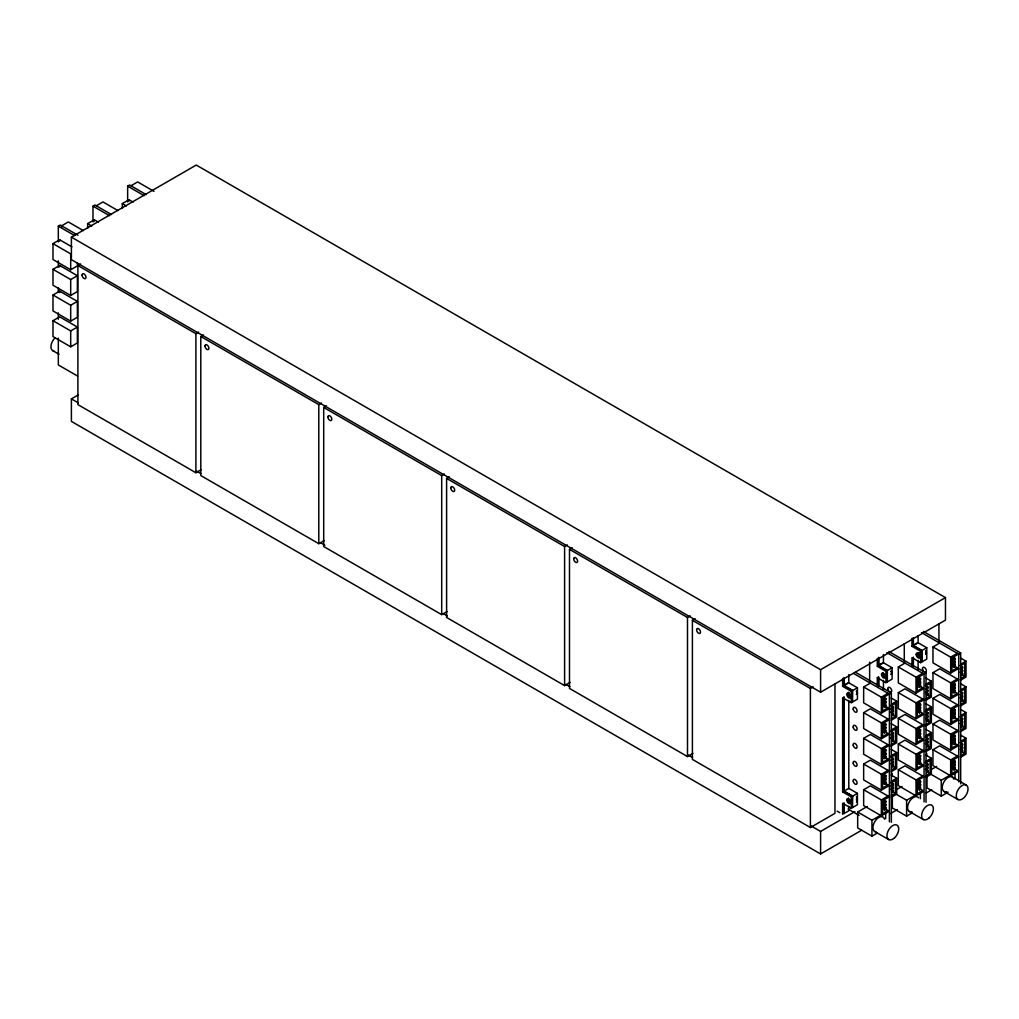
<?xml version="1.0" encoding="UTF-8"?>
<svg xmlns="http://www.w3.org/2000/svg" width="1019" height="1019" viewBox="0 0 1019 1019"><rect width="100%" height="100%" fill="white"/><g stroke="black" fill="none" stroke-linecap="round" stroke-linejoin="round"><path stroke-width="1.5" d="M58.325 241.936L58.325 226.167L60.287 225.033L77.979 235.236M92.984 221.925L92.984 206.156L94.945 205.023L111.479 214.563M127.642 201.915L127.642 186.146L129.604 185.012L146.137 194.553M96.295 205.8L102.983 201.94L117.962 210.589M130.954 185.789L137.641 181.93L153.984 191.355M77.38 262.724L77.38 265.895L70.693 269.755L52.988 259.539L52.988 243.643L59.675 239.783L71.929 246.865M87.647 228.409L87.647 223.632L94.334 219.773L98.423 222.129M122.305 208.398L122.305 203.622L128.993 199.762L133.081 202.131M71.394 237.147L196.259 165.053L945.466 597.605L945.466 620.125L820.588 692.207L71.394 259.667L71.394 237.147L820.588 669.7L945.466 597.605M52.988 269.334L59.675 265.475L77.38 275.69L77.38 291.587L70.693 295.446L52.988 285.231L52.988 269.334L70.693 279.55L77.38 275.69M201.354 469.581L195.89 472.74L77.89 404.607L77.89 265.539L80.616 263.959M52.988 295.026L59.675 291.167L77.38 301.382L77.38 317.278L70.693 321.138L52.988 310.91L52.988 295.026L70.693 305.241L77.38 301.382M52.988 320.705L59.675 316.845L77.38 327.061L77.38 342.957L70.693 346.817L52.988 336.601L52.988 320.705L70.693 330.92L77.38 327.061M861.756 830.179L820.588 853.947L71.394 421.395L71.394 398.875L78.246 394.913M77.89 265.539L195.89 333.672L198.616 332.092M324.246 540.541L318.794 543.687L200.794 475.567L200.794 336.499L203.52 334.92M200.794 336.499L318.794 404.619L321.52 403.053M447.15 611.502L441.698 614.648L323.698 546.515L323.698 407.447L326.424 405.88M323.698 407.447L441.698 475.58L444.424 474.001M570.054 682.45L564.602 685.609L446.602 617.476L446.602 478.408L449.328 476.828M446.602 478.408L564.602 546.541L567.328 544.961M692.958 753.41L687.494 756.569L569.494 688.436L569.494 549.368L572.232 547.789M569.494 549.368L687.494 617.489L690.232 615.922M834.969 683.749L834.969 813.34L810.398 827.517L692.398 759.397L692.398 620.329L695.136 618.75M692.398 620.329L810.398 688.449L813.137 686.87M844.7 684.857L848.139 682.87M879.359 664.847L882.798 662.859M917.457 642.849L912.871 645.511L921.826 650.606L921.826 661.955L920.603 662.668L911.954 657.675L911.954 665.522M842.637 678.437L842.637 686.347L843.872 685.634L843.872 677.724M844.05 678.629L844.05 685.52L848.802 682.781L857.438 687.774L857.438 699.136L852.699 701.874M877.295 658.427L877.295 666.337L878.531 665.624L878.531 657.714M878.709 665.522L883.46 662.77L892.096 667.763L892.096 679.125L887.358 681.864L887.358 670.502L878.709 665.522L878.709 657.242M911.954 638.416L911.954 646.326L913.19 645.613L913.19 637.703M913.368 645.511L918.119 642.772L926.755 647.753L926.755 659.115L922.017 661.853L922.017 650.491L913.368 645.511L913.368 638.607M842.637 686.347L851.285 691.328L852.508 690.627L843.554 685.532M842.637 791.929L843.872 791.215L852.508 796.208L851.285 796.922L842.637 791.929L842.637 697.697L851.285 702.69L852.508 701.976L852.699 690.513L857.438 687.774M877.295 666.337L885.944 671.317L887.167 670.617L887.167 681.966L885.944 682.679L877.295 677.686L877.295 685.532M887.358 670.502L892.096 667.763M911.954 646.326L920.603 651.307L921.826 650.606M922.017 650.491L926.755 647.753M877.295 677.686L878.531 676.973L878.531 686.398M885.511 706.345L888.046 707.81L888.046 709.224L881.359 713.083L863.653 702.868L863.653 686.972L870.341 683.112M920.17 686.335L922.704 687.8L922.704 689.213L916.017 693.073L898.312 682.857L898.312 666.961L904.999 663.102M951.491 664.286L957.363 667.789L957.363 669.203L950.676 673.062L932.971 662.847L932.971 646.95L939.658 643.091M863.653 686.972L881.359 697.187L888.046 693.328L888.046 694.754L882.581 697.9L882.581 710.956L888.046 707.81M898.312 666.961L916.017 677.176L922.704 673.317L922.704 674.744L917.24 677.89L917.24 690.946L922.704 687.8M932.971 646.95L950.676 657.166L957.363 653.306L957.363 654.733L951.899 657.879L951.899 670.935L957.363 667.789M853.591 673.444L889.396 694.117L891.358 692.971L891.358 822.295M886.861 652.631L924.055 674.107L926.016 672.96L926.016 802.284M921.52 632.621L958.713 654.096L960.675 652.962L960.675 783.853M882.174 697.773L884.696 699.238L885.931 698.524L885.931 699.938L884.696 700.652L882.174 699.2M916.833 677.762L919.355 679.227L920.59 678.514L920.59 679.94L919.355 680.641L916.833 679.189M951.491 657.752L954.013 659.217L955.249 658.503L955.249 659.93L954.013 660.63L951.491 659.178M882.174 729.986L888.046 733.489L888.046 734.916L881.359 738.775L863.653 728.56L863.653 712.663L870.341 708.804L889.396 719.796M920.17 712.026L922.704 713.478L922.704 714.905L916.017 718.764L898.312 708.549L898.312 692.653L904.999 688.793L924.055 699.786M954.828 692.016L957.363 693.468L957.363 694.894L950.676 698.754L932.971 688.538L932.971 672.642L939.658 668.782L958.713 679.775M882.174 701.034L884.696 702.499L885.931 701.785L885.931 703.212L884.696 703.912L882.174 702.46M920.59 681.775L919.355 682.488L919.355 683.915L920.59 683.201L920.59 681.775L916.794 679.584M951.491 661.025L954.013 662.477L955.249 661.764L955.249 663.191L954.013 663.904L951.491 662.439M882.174 704.307L884.696 705.759L885.931 705.059L885.931 706.473L884.696 707.186L882.174 705.721M916.833 684.297L919.355 685.749L920.59 685.048L920.59 686.462L919.355 687.175L916.833 685.711M955.249 665.038L954.013 665.738L954.013 667.165L955.249 666.451L955.249 665.038L951.453 662.847M891.345 704.269L896.695 701.174L896.695 717.07L891.345 720.166M926.004 684.259L931.353 681.163L931.353 697.06L926.004 700.155M960.662 664.248L966.012 661.165L966.012 677.049L960.662 680.144M891.37 705.67L895.459 703.314L895.459 716.37L891.37 718.726M926.029 685.66L930.118 683.303L930.118 696.359L926.029 698.716M960.688 665.649L964.776 663.293L964.776 676.349L960.688 678.705M893.345 707.084L892.122 707.797L892.122 709.211L893.345 708.498L893.345 707.084L890.823 705.619M928.003 687.073L926.78 687.787L926.78 689.201L928.003 688.487L928.003 687.073L925.481 685.609M962.662 667.063L961.439 667.776L961.439 669.19L962.662 668.477L962.662 667.063L960.14 665.598M893.345 710.345L892.122 711.058L892.122 712.472L893.345 711.771L893.345 710.345L890.823 708.893M928.003 690.334L926.78 691.048L926.78 692.461L928.003 691.761L928.003 690.334L925.481 688.882M962.662 670.324L961.439 671.037L961.439 672.451L962.662 671.75L962.662 670.324L960.14 668.872M893.345 713.606L892.122 714.319L892.122 715.746L893.345 715.032L893.345 713.606L890.823 712.154M928.003 693.595L926.78 694.308L926.78 695.735L928.003 695.022L928.003 693.595L925.481 692.143M962.662 673.597L961.439 674.298L961.439 675.724L962.662 675.011L962.662 673.597L960.14 672.132M863.653 712.663L881.359 722.879L888.046 719.019L888.046 720.433L882.581 723.592L882.581 736.648L888.046 733.489M898.312 692.653L916.017 702.868L922.704 699.009L922.704 700.422L917.24 703.581L917.24 716.637L922.704 713.478M932.971 672.642L950.676 682.857L957.363 678.998L957.363 680.412L951.899 683.571L951.899 696.627L957.363 693.468M882.174 723.465L884.696 724.917L885.931 724.216L885.931 725.63L884.696 726.343L882.174 724.878M920.59 704.205L919.355 704.906L919.355 706.333L920.59 705.619L920.59 704.205L918.055 702.741M951.491 683.443L954.013 684.908L955.249 684.195L955.249 685.609L954.013 686.322L951.491 684.857M882.174 755.678L888.046 759.18L888.046 760.594L881.359 764.454L863.653 754.238L863.653 738.342L870.341 734.482L889.396 745.488M918.909 736.979L922.704 739.17L922.704 740.584L916.017 744.456L898.312 734.228L898.312 718.331L904.999 714.472L924.055 725.477M954.828 717.707L957.363 719.159L957.363 720.586L950.676 724.445L932.971 714.217L932.971 698.333L939.658 694.461L958.713 705.466M882.174 726.725L884.696 728.19L885.931 727.477L885.931 728.891L884.696 729.604L882.174 728.139M916.833 706.715L919.355 708.18L920.59 707.466L920.59 708.88L919.355 709.593L916.833 708.141M951.491 686.704L954.013 688.169L955.249 687.456L955.249 688.869L954.013 689.583L951.491 688.131M885.931 730.738L884.696 731.451L884.696 732.865L885.931 732.164L885.931 730.738L882.136 728.547M916.833 709.976L919.355 711.44L920.59 710.727L920.59 712.154L919.355 712.854L916.833 711.402M951.491 689.965L954.013 691.43L955.249 690.716L955.249 692.143L954.013 692.844L951.491 691.391M891.345 729.961L896.695 726.865L896.695 742.762L891.345 745.844M926.004 709.95L931.353 706.855L931.353 722.751L926.004 725.834M960.662 689.939L966.012 686.844L966.012 702.741L960.662 705.823M891.37 731.362L895.459 728.993L895.459 742.049L891.37 744.418M926.029 711.351L930.118 708.982L930.118 722.038L926.029 724.407M960.688 691.341L964.776 688.971L964.776 702.027L960.688 704.396M893.345 732.776L892.122 733.476L892.122 734.903L893.345 734.189L893.345 732.776L890.823 731.311M928.003 712.765L926.78 713.466L926.78 714.892L928.003 714.179L928.003 712.765L925.481 711.3M962.662 692.754L961.439 693.455L961.439 694.882L962.662 694.168L962.662 692.754L960.14 691.29M893.345 736.036L892.122 736.75L892.122 738.164L893.345 737.45L893.345 736.036L890.823 734.572M928.003 716.026L926.78 716.739L926.78 718.153L928.003 717.44L928.003 716.026L925.481 714.561M962.662 696.015L961.439 696.729L961.439 698.142L962.662 697.429L962.662 696.015L960.14 694.55M893.345 739.297L892.122 740.011L892.122 741.424L893.345 740.711L893.345 739.297L890.823 737.832M928.003 719.287L926.78 720L926.78 721.414L928.003 720.713L928.003 719.287L925.481 717.835M962.662 699.276L961.439 699.989L961.439 701.403L962.662 700.703L962.662 699.276L960.14 697.824M863.653 738.342L881.359 748.57L888.046 744.711L888.046 746.125L882.581 749.271L882.581 762.327L888.046 759.18M898.312 718.331L916.017 728.56L922.704 724.7L922.704 726.114L917.24 729.26L917.24 742.316L922.704 739.17M932.971 698.333L950.676 708.549L957.363 704.689L957.363 706.103L951.899 709.249L951.899 722.305L957.363 719.159M882.174 749.143L884.696 750.608L885.931 749.895L885.931 751.321L884.696 752.022L882.174 750.57M916.833 729.145L919.355 730.598L920.59 729.884L920.59 731.311L919.355 732.024L916.833 730.559M951.491 709.135L954.013 710.587L955.249 709.874L955.249 711.3L954.013 712.014L951.491 710.549M885.511 783.407L888.046 784.872L888.046 786.286L881.359 790.145L863.653 779.93L863.653 764.033L870.341 760.174L889.396 771.166M920.17 763.397L922.704 764.861L922.704 766.275L916.017 770.135L898.312 759.919L898.312 744.023L904.999 740.163L924.055 751.169M954.828 743.386L957.363 744.851L957.363 746.265L950.676 750.124L932.971 739.909L932.971 724.012L939.658 720.153L958.713 731.158M885.931 753.168L884.696 753.869L884.696 755.296L885.931 754.582L885.931 753.168L882.136 750.978M916.833 732.406L919.355 733.858L920.59 733.158L920.59 734.572L919.355 735.285L916.833 733.82M951.491 712.396L954.013 713.848L955.249 713.147L955.249 714.561L954.013 715.274L951.491 713.809M885.931 756.429L884.696 757.142L884.696 758.556L885.931 757.843L885.931 756.429L882.136 754.238M916.833 735.667L919.355 737.132L920.59 736.419L920.59 737.832L919.355 738.546L916.833 737.081M955.249 716.408L954.013 717.121L954.013 718.535L955.249 717.822L955.249 716.408L951.453 714.217M891.345 755.639L896.695 752.557L896.695 768.453L891.345 771.536M926.004 735.629L931.353 732.546L931.353 748.443L926.004 751.525M960.662 715.618L966.012 712.536L966.012 728.432L960.662 731.515M891.37 757.041L895.459 754.684L895.459 767.74L891.37 770.097M926.029 737.03L930.118 734.674L930.118 747.729L926.029 750.086M960.688 717.019L964.776 714.663L964.776 727.719L960.688 730.075M893.345 758.454L892.122 759.168L892.122 760.582L893.345 759.881L893.345 758.454L890.823 757.002M928.003 738.444L926.78 739.157L926.78 740.571L928.003 739.87L928.003 738.444L925.481 736.992M962.662 718.433L961.439 719.147L961.439 720.56L962.662 719.86L962.662 718.433L960.14 716.981M893.345 761.715L892.122 762.429L892.122 763.855L893.345 763.142L893.345 761.715L890.823 760.263M928.003 741.705L926.78 742.418L926.78 743.845L928.003 743.131L928.003 741.705L925.481 740.253M962.662 721.707L961.439 722.407L961.439 723.834L962.662 723.121L962.662 721.707L960.14 720.242M844.05 697.174L844.05 791.113L848.802 788.375L857.438 793.368L857.438 804.717L852.699 807.456M893.345 764.989L892.122 765.689L892.122 767.116L893.345 766.403L893.345 764.989L890.823 763.524M928.003 744.978L926.78 745.679L926.78 747.105L928.003 746.392L928.003 744.978L925.481 743.513M962.662 724.968L961.439 725.681L961.439 727.095L962.662 726.381L962.662 724.968L960.14 723.503M863.653 764.033L881.359 774.249L888.046 770.389L888.046 771.816L882.581 774.962L882.581 788.018L888.046 784.872M898.312 744.023L916.017 754.238L922.704 750.379L922.704 751.805L917.24 754.952L917.24 768.008L922.704 764.861M932.971 724.012L950.676 734.228L957.363 730.368L957.363 731.795L951.899 734.941L951.899 747.997L957.363 744.851M885.931 775.586L884.696 776.3L884.696 777.714L885.931 777L885.931 775.586L883.397 774.122M916.833 754.824L919.355 756.289L920.59 755.576L920.59 756.99L919.355 757.703L916.833 756.251M951.491 734.814L954.013 736.278L955.249 735.565L955.249 736.992L954.013 737.692L951.491 736.24M884.25 808.36L888.046 810.551L888.046 811.977L881.359 815.837L863.653 805.621L863.653 789.725L870.341 785.866L889.396 796.858M916.833 787.037L922.704 790.54L922.704 791.967L916.017 795.826L898.312 785.611L898.312 769.714L904.999 765.855L924.055 776.847M954.828 769.078L957.363 770.53L957.363 771.956L950.676 775.816L932.971 765.6L932.971 749.704L939.658 745.844L958.713 756.837M842.637 814.347L842.637 803.278L851.285 808.271L852.508 807.558L852.699 796.106L857.438 793.368M882.174 778.096L884.696 779.56L885.931 778.847L885.931 780.274L884.696 780.974L882.174 779.522M916.833 758.085L919.355 759.55L920.59 758.837L920.59 760.263L919.355 760.964L916.833 759.512M955.249 738.826L954.013 739.539L954.013 740.953L955.249 740.253L955.249 738.826L951.453 736.635M882.174 781.369L884.696 782.821L885.931 782.108L885.931 783.535L884.696 784.248L882.174 782.783M916.833 761.359L919.355 762.811L920.59 762.11L920.59 763.524L919.355 764.237L916.833 762.772M951.491 741.348L954.013 742.8L955.249 742.099L955.249 743.513L954.013 744.227L951.491 742.762M891.345 781.331L896.695 778.236L896.695 794.132L891.345 797.227M926.004 761.32L931.353 758.225L931.353 774.122L926.004 777.217M960.662 741.31L966.012 738.215L966.012 754.111L960.662 757.206M891.37 782.732L895.459 780.363L895.459 793.419L891.37 795.788M926.029 762.721L930.118 760.365L930.118 773.421L926.029 775.777M960.688 742.711L964.776 740.354L964.776 753.41L960.688 755.767M893.345 784.146L892.122 784.859L892.122 786.273L893.345 785.56L893.345 784.146L890.823 782.681M928.003 764.135L926.78 764.849L926.78 766.263L928.003 765.549L928.003 764.135L925.481 762.671M962.662 744.125L961.439 744.838L961.439 746.252L962.662 745.539L962.662 744.125L960.14 742.66M845.235 812.844L848.802 810.793L848.802 806.258M893.345 787.407L892.122 788.12L892.122 789.534L893.345 788.821L893.345 787.407L890.823 785.942M928.003 767.396L926.78 768.109L926.78 769.523L928.003 768.823L928.003 767.396L925.481 765.944M962.662 747.386L961.439 748.099L961.439 749.513L962.662 748.812L962.662 747.386L960.14 745.933M810.946 825.861L820.588 831.428L854.89 811.621M893.345 790.668L892.122 791.381L892.122 792.795L893.345 792.094L893.345 790.668L890.823 789.216M928.003 770.657L926.78 771.37L926.78 772.797L928.003 772.084L928.003 770.657L925.481 769.205M962.662 750.646L961.439 751.36L961.439 752.786L962.662 752.073L962.662 750.646L960.14 749.194M877.448 832.982L871.946 836.153L857.68 827.925L857.68 812.028L867.322 806.462M896.465 789.636L901.981 786.451M931.124 769.625L936.639 766.454M863.653 789.725L881.359 799.94L888.046 796.081L888.046 797.495L882.581 800.654L882.581 813.71L888.046 810.551M898.312 769.714L916.017 779.93L922.704 776.07L922.704 777.484L917.24 780.643L917.24 793.699L922.704 790.54M932.971 749.704L950.676 759.919L957.363 756.06L957.363 757.474L951.899 760.633L951.899 773.688L957.363 770.53M882.174 800.526L884.696 801.978L885.931 801.278L885.931 802.692L884.696 803.405L882.174 801.94M916.833 780.516L919.355 781.968L920.59 781.267L920.59 782.681L919.355 783.394L916.833 781.93M955.249 761.257L954.013 761.957L954.013 763.384L955.249 762.671L955.249 761.257L952.714 759.792M882.174 803.787L884.696 805.252L885.931 804.539L885.931 805.953L884.696 806.666L882.174 805.201M916.833 783.777L919.355 785.241L920.59 784.528L920.59 785.942L919.355 786.655L916.833 785.19M951.491 763.766L954.013 765.231L955.249 764.517L955.249 765.931L954.013 766.645L951.491 765.193M882.174 807.048L884.696 808.513L885.931 807.8L885.931 809.226L884.696 809.927L882.174 808.475M920.59 787.789L919.355 788.502L919.355 789.916L920.59 789.216L920.59 787.789L916.794 785.598M951.491 767.027L954.013 768.492L955.249 767.778L955.249 769.205L954.013 769.905L951.491 768.453M857.68 812.028L871.946 820.257L881.575 814.703M896.236 794.26L906.604 800.246L916.234 794.693M930.895 774.249L941.263 780.236L952.268 773.88M890.568 813.544L897.433 809.583M926.246 792.948L931.735 789.776M892.338 795.202L892.338 807.914L906.604 816.143L912.107 812.971M926.997 775.192L926.997 787.904L941.263 796.132L948.141 792.158M923.494 631.487L960.675 652.962M960.56 658.019L966.012 661.165M952.714 657.051L955.249 658.503M951.453 659.586L955.249 661.764M127.642 186.146L144.163 195.686M951.491 665.7L954.013 667.165M962.254 674.884L964.776 676.349M960.56 683.698L966.012 686.844M952.714 682.73L955.249 684.195M122.305 203.622L126.394 205.991M951.453 685.265L955.249 687.456M888.835 651.498L926.016 672.96M951.453 688.526L955.249 690.716M925.902 678.03L931.353 681.163M962.254 700.575L964.776 702.027M918.055 677.062L920.59 678.514M916.833 681.023L920.59 683.201M92.984 206.156L109.504 215.697M916.833 682.45L919.355 683.915M916.794 682.857L920.59 685.048M960.56 709.39L966.012 712.536M878.212 665.522L887.167 670.617M952.714 708.422L955.249 709.874M926.335 694.168L930.118 696.359M951.453 710.956L955.249 713.147M951.491 715.656L955.249 717.822M951.491 717.07L954.013 718.535M925.902 703.709L931.353 706.855M962.254 726.254L964.776 727.719M87.647 223.632L91.735 226.001M916.833 703.454L920.59 705.619M916.833 704.868L919.355 706.333M916.794 705.275L920.59 707.466M855.552 672.298L891.358 692.971M916.794 708.536L920.59 710.727M960.56 735.081L966.012 738.215M83.303 230.6L68.324 221.951L61.637 225.81L61.637 227.224M891.243 698.04L896.695 701.174M952.714 734.1L955.249 735.565M926.335 719.847L930.118 722.038M883.397 697.06L885.931 698.524M951.491 738.074L955.249 740.253M951.491 739.501L954.013 740.953M882.136 699.594L885.931 701.785M951.453 739.909L955.249 742.099M58.325 226.167L74.846 235.707M882.136 702.868L885.931 705.059M925.902 729.4L931.353 732.546M960.993 751.22L964.776 753.41M844.05 685.52L852.699 690.513M918.055 728.432L920.59 729.884M892.937 714.905L895.459 716.37M916.794 730.967L920.59 733.158M916.794 734.228L920.59 736.419M891.243 723.719L896.695 726.865M927.596 746.265L930.118 747.729M951.491 760.505L955.249 762.671M883.397 722.751L885.931 724.216M951.491 761.919L954.013 763.384M52.988 243.643L70.693 253.871L70.693 269.755M951.453 762.327L955.249 764.517M882.136 725.286L885.931 727.477M951.453 765.587L955.249 767.778M925.902 755.092L931.353 758.225M882.174 731.413L884.696 732.865M918.055 754.111L920.59 755.576M892.937 740.596L895.459 742.049M952.306 776.987L966.318 785.076A8.343 4.815 -60 0 1 963.681 798.004A8.343 4.815 -60 0 1 956.446 793.826A8.343 4.815 -60 0 1 966.318 785.076M916.794 756.646L920.59 758.837M916.794 759.919L920.59 762.11M891.243 749.411L896.695 752.557M927.596 771.956L930.118 773.421M883.397 748.443L885.931 749.895M882.174 752.417L885.931 754.582M882.174 753.831L884.696 755.296M943.963 791.445L957.975 799.533M882.174 757.092L884.696 758.556M918.055 779.802L920.59 781.267M891.676 765.549L895.459 767.74M916.794 782.337L920.59 784.528M916.833 788.464L919.355 789.916M891.243 775.102L896.695 778.236M882.174 774.835L885.931 777M882.174 776.261L884.696 777.714M882.136 776.656L885.931 778.847M882.136 779.93L885.931 782.108M891.676 791.241L895.459 793.419M909.305 811.455L923.316 819.543M883.397 799.813L885.931 801.278M882.136 802.348L885.931 804.539M882.136 805.609L885.931 807.8M844.05 791.113L852.699 796.106M848.075 809.035L859.093 815.404M52.682 350.6L59.051 354.268M874.646 831.466L888.657 839.554M837.134 811.175L839.885 812.754M77.61 376.075L58.325 364.942L58.325 338.13M71.394 398.875L78.272 402.862M196.718 471.237L200.845 473.618M320.667 542.796L324.794 545.178M443.24 613.565L447.366 615.947M565.812 684.335L569.939 686.717M688.373 755.092L692.512 757.486M958.713 654.096L958.713 781.828M955.02 772.3L955.02 778.656M954.013 659.217L954.013 660.63M954.013 662.477L954.013 663.904M954.013 684.908L954.013 686.322M954.013 688.169L954.013 689.583M954.013 691.43L954.013 692.844M954.013 710.587L954.013 712.014M954.013 713.848L954.013 715.274M954.013 736.278L954.013 737.692M954.013 742.8L954.013 744.227M954.013 765.231L954.013 766.645M954.013 768.492L954.013 769.905M950.676 657.166L950.676 673.062M950.676 682.857L950.676 698.754M950.676 708.549L950.676 724.445M950.676 734.228L950.676 750.124M950.676 759.919L950.676 775.816M941.263 780.236L941.263 796.132M938.945 623.717L938.945 641.104M926.755 753.347L926.755 756.187M924.055 674.107L924.055 801.838M920.603 651.307L920.603 662.668M920.361 792.298L920.361 798.667M919.355 679.227L919.355 680.641M919.355 685.749L919.355 687.175M919.355 708.18L919.355 709.593M919.355 711.44L919.355 712.854M919.355 730.598L919.355 732.024M919.355 733.858L919.355 735.285M919.355 737.132L919.355 738.546M919.355 756.289L919.355 757.703M919.355 759.55L919.355 760.964M919.355 762.811L919.355 764.237M919.355 781.968L919.355 783.394M919.355 785.241L919.355 786.655M918.119 635.869L918.119 642.772M918.119 660.363L918.119 669.725M916.017 677.176L916.017 693.073M916.017 702.868L916.017 718.764M916.017 728.56L916.017 744.456M916.017 754.238L916.017 770.135M916.017 779.93L916.017 795.826M913.368 657.153L913.368 666.451M913.19 658.541L913.19 666.388M906.604 800.246L906.604 816.143M904.286 643.728L904.286 661.114M892.096 773.357L892.096 776.185M889.396 694.117L889.396 821.849M885.944 671.317L885.944 682.679M885.702 812.309L885.702 818.677M884.696 699.238L884.696 700.652M884.696 702.499L884.696 703.912M884.696 705.759L884.696 707.186M884.696 724.917L884.696 726.343M884.696 728.19L884.696 729.604M884.696 750.608L884.696 752.022M884.696 779.56L884.696 780.974M884.696 782.821L884.696 784.248M884.696 801.978L884.696 803.405M884.696 805.252L884.696 806.666M884.696 808.513L884.696 809.927M883.46 654.504L883.46 662.77M883.46 680.374L883.46 689.736M881.359 697.187L881.359 713.083M881.359 722.879L881.359 738.775M881.359 748.57L881.359 764.454M881.359 774.249L881.359 790.145M881.359 799.94L881.359 815.837M878.709 677.164L878.709 686.462M871.946 820.257L871.946 836.153M869.627 662.159L869.627 681.125M851.285 691.328L851.285 702.69M851.285 796.922L851.285 808.271M848.802 674.502L848.802 682.781M848.802 700.384L848.802 788.668M844.05 802.755L844.05 813.531M843.872 696.983L843.872 791.215M843.872 804.157L843.872 813.633M820.588 669.7L820.588 692.207M820.588 831.428L820.588 853.947M810.398 688.449L810.398 827.517M687.494 617.489L687.494 756.569M564.602 546.541L564.602 685.609M441.698 475.58L441.698 614.648M318.794 404.619L318.794 543.687M195.89 333.672L195.89 472.74M128.993 199.762L128.993 201.189M94.334 219.773L94.334 221.199M70.693 279.55L70.693 295.446M70.693 305.241L70.693 321.138M70.693 330.92L70.693 346.817M59.675 239.783L59.675 241.21M59.675 265.475L59.675 266.889M59.675 291.167L59.675 292.58M58.325 260.864L58.325 267.169M58.325 287.664L58.325 292.402M58.325 312.897L58.325 319.214M856.368 691.226A2.777 1.605 60 0 1 856.368 694.448M851.222 697.302A2.777 1.605 60 0 1 848.674 695.251A2.777 1.605 60 0 1 848.852 692.36M856.368 796.82A2.777 1.605 60 0 1 856.368 800.03M851.222 802.896A2.777 1.605 60 0 1 848.852 801.163A2.777 1.605 60 0 1 848.534 798.246M851.451 802.87A2.777 1.605 60 0 1 848.852 801.571A2.777 1.605 60 0 1 848.356 798.348M851.451 697.289A2.777 1.605 60 0 1 848.661 695.684A2.777 1.605 60 0 1 848.661 692.474M856.508 690.946A2.777 1.605 60 0 1 856.508 694.156M856.508 799.087A2.777 1.605 60 0 1 856.508 802.297M875.869 831.835A8.343 4.815 -60 0 1 875.232 820.906A8.343 4.815 -60 0 1 884.517 819.187M925.685 651.217A2.777 1.605 60 0 1 925.685 654.427M920.539 657.293A2.777 1.605 60 0 1 918.17 655.561A2.777 1.605 60 0 1 917.852 652.631M920.756 657.268A2.777 1.605 60 0 1 918.17 655.969A2.777 1.605 60 0 1 917.673 652.746M919.367 652.593A2.777 1.605 60 0 1 919.877 652.962M925.825 650.924A2.777 1.605 60 0 1 925.825 654.134M926.398 724.955A2.777 1.605 60 0 1 925.825 726.229M946.613 791.674A8.343 4.815 -60 0 1 943.963 781.802A8.343 4.815 -60 0 1 953.835 779.166M891.026 671.228A2.777 1.605 60 0 1 891.026 674.438M885.88 677.304A2.777 1.605 60 0 1 883.702 675.877A2.777 1.605 60 0 1 883.002 673.075M886.097 677.278A2.777 1.605 60 0 1 883.728 676.272A2.777 1.605 60 0 1 882.811 673.19M891.166 670.935A2.777 1.605 60 0 1 891.166 674.145M891.676 744.341A2.777 1.605 60 0 1 891.166 746.239M911.954 811.684A8.343 4.815 -60 0 1 908.795 802.781A8.343 4.815 -60 0 1 918.59 797.864M53.905 350.969A8.343 4.815 -60 0 1 51.001 345.861A8.343 4.815 -60 0 1 55.319 337.671M922.539 669.152L922.475 668.617A2.777 1.605 60 0 1 925.265 668.171A2.777 1.605 60 0 1 925.698 672.209A2.777 1.605 60 0 1 922.552 669.241L922.552 669.241M887.88 689.162L887.816 688.627A2.777 1.605 60 0 1 890.606 688.182A2.777 1.605 60 0 1 891.039 692.219A2.777 1.605 60 0 1 887.893 689.252L887.88 689.162M853.221 709.173L853.158 708.753A2.777 1.605 60 0 1 855.947 708.192A2.777 1.605 60 0 1 856.38 712.23A2.777 1.605 60 0 1 853.234 709.262L853.221 709.173M853.221 727.197L853.158 726.662A2.777 1.605 60 0 1 855.947 726.216A2.777 1.605 60 0 1 856.38 730.254A2.777 1.605 60 0 1 853.234 727.286L853.221 727.197M853.221 745.207L853.158 744.685A2.777 1.605 60 0 1 855.947 744.239A2.777 1.605 60 0 1 856.38 748.277A2.777 1.605 60 0 1 853.234 745.309L853.221 745.207M853.221 763.231L853.158 762.709A2.777 1.605 60 0 1 855.947 762.263A2.777 1.605 60 0 1 856.38 766.301A2.777 1.605 60 0 1 853.234 763.333L853.234 763.333M853.221 781.255L853.158 780.847A2.777 1.605 60 0 1 855.947 780.287A2.777 1.605 60 0 1 856.38 784.324A2.777 1.605 60 0 1 853.234 781.356L853.234 781.356M846.853 800.042A2.777 1.605 60 0 0 849.808 803.711A2.777 1.605 60 0 0 849.808 799.775A2.777 1.605 60 0 0 846.853 800.042M846.853 694.448A2.777 1.605 60 0 0 849.808 698.13A2.777 1.605 60 0 0 849.808 694.194A2.777 1.605 60 0 0 846.853 694.448M894.364 838.026A8.343 4.815 -60 0 0 897 825.097A8.343 4.815 -60 0 0 887.141 833.848A8.343 4.815 -60 0 0 894.364 838.026M916.17 654.44A2.777 1.605 60 0 0 919.125 658.108A2.777 1.605 60 0 0 919.125 654.173A2.777 1.605 60 0 0 916.17 654.44M881.511 674.451A2.777 1.605 60 0 0 884.467 678.119A2.777 1.605 60 0 0 884.467 674.183A2.777 1.605 60 0 0 881.511 674.451M929.022 818.015A8.343 4.815 -60 0 0 931.659 805.086A8.343 4.815 -60 0 0 921.8 813.837A8.343 4.815 -60 0 0 929.022 818.015M204.985 346.027A2.764 1.592 60 0 0 207.914 349.657A2.764 1.592 60 0 0 207.914 345.759A2.764 1.592 60 0 0 204.985 346.027M327.889 416.975A2.764 1.592 60 0 0 330.818 420.618A2.764 1.592 60 0 0 330.818 416.72A2.764 1.592 60 0 0 327.889 416.975M450.793 487.935A2.764 1.592 60 0 0 453.722 491.578A2.764 1.592 60 0 0 453.722 487.668A2.764 1.592 60 0 0 450.793 487.935M573.697 558.896A2.764 1.592 60 0 0 576.627 562.539A2.764 1.592 60 0 0 576.627 558.629A2.764 1.592 60 0 0 573.697 558.896M696.601 629.844A2.764 1.592 60 0 0 699.531 633.487A2.764 1.592 60 0 0 699.531 629.589A2.764 1.592 60 0 0 696.601 629.844M82.08 275.066A2.764 1.592 60 0 0 85.01 278.709A2.764 1.592 60 0 0 85.01 274.799A2.764 1.592 60 0 0 82.08 275.066"/></g></svg>
